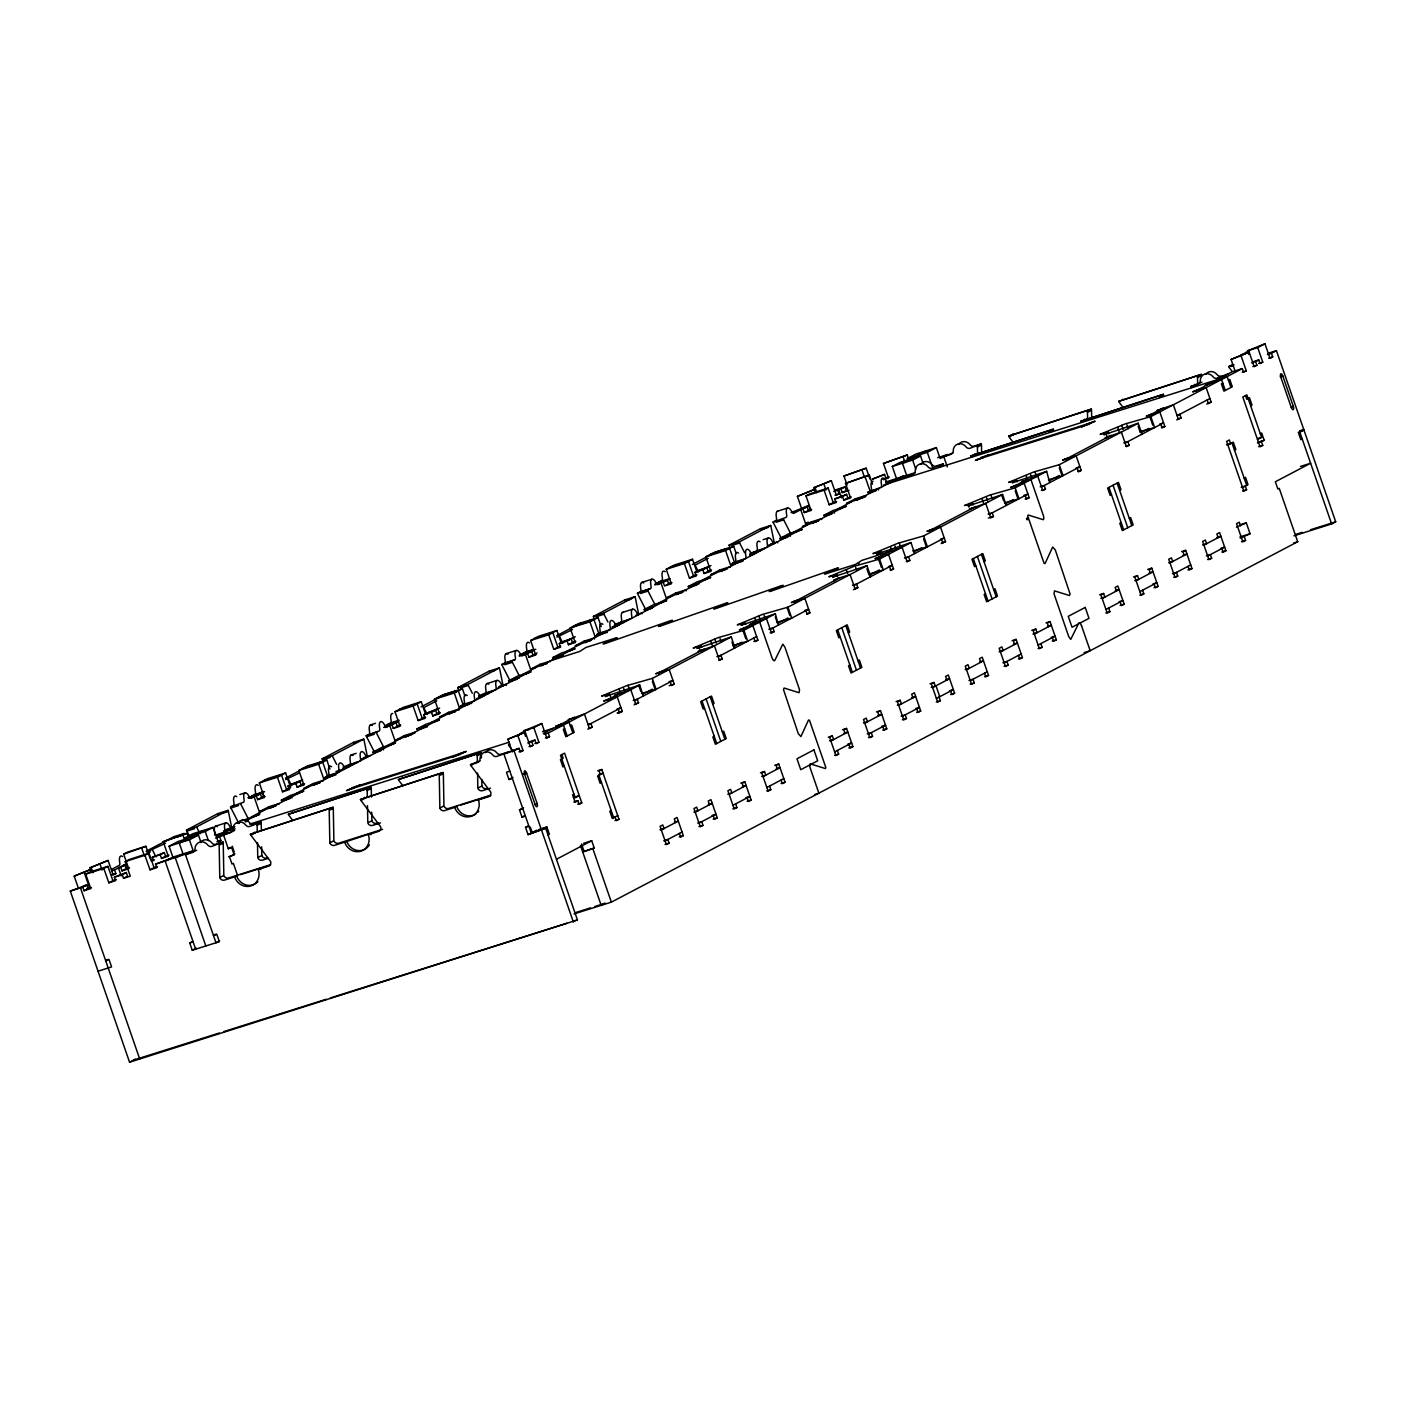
<?xml version="1.0" encoding="UTF-8"?>
<svg xmlns="http://www.w3.org/2000/svg" width="1406" height="1406" viewBox="0 0 1406 1406"><rect width="100%" height="100%" fill="white"/><g stroke="black" fill="none" stroke-linecap="round" stroke-linejoin="round"><path stroke-width="1.5" d="M551.38 660.469L579.711 651.453L586.056 647.41L615.107 638.219C625.231 635.424 595.177 646.198 605.16 643.491L670.434 620.731C680.399 618.025 650.75 628.623 660.486 626.021L725.777 603.262C735.76 600.538 705.882 611.241 715.83 608.552L781.121 585.792C791.209 583.033 761.384 593.701 771.173 591.082L836.447 568.323C846.394 565.634 816.57 576.284 826.5 573.595L855.551 564.404L861.896 560.361L890.226 551.345M858.715 563.138L859.365 564.386M881.421 553.085L880.947 551.732L876.623 554.052L911.018 542.558L914.55 553.56M973.005 505L972.53 503.629L968.259 505.984L1002.601 494.473L1006.134 505.475M77.98 887.063L74.202 876.131L91.618 869.119L92.884 872.757M91.285 871.456L90.037 867.818L108.104 860.454L113.148 875.024L115.854 873.601L114.607 869.962L125.732 864.11M801.824 509.13L797.413 496.388L815.498 489.024L816.745 492.662M815.164 491.379L813.898 487.724L831.315 480.711L836.359 495.281L839.066 493.858L837.818 490.202L842.792 487.601M74.202 876.131L91.618 869.119M90.037 867.818L108.104 860.454M815.498 489.024L797.413 496.388M813.898 487.724L831.315 480.711M83.973 890.754L88.051 888.627L86.785 885.024L82.726 887.168L83.973 890.754L90.74 888.61L85.713 874.198L89.791 872.054L107.91 866.342L112.902 880.648L108.824 882.792L103.833 868.469L107.91 866.342M121.971 870.859L126.03 868.732L124.765 865.094L120.705 867.221L121.971 870.859L128.737 868.732L123.693 854.163L127.77 852.036L145.89 846.307L150.301 859.048M263.133 792.439L256.349 796.007L257.614 799.645L264.381 797.501L259.337 782.931L267.474 778.66L285.594 772.949L290.638 787.501M398.777 721.208L391.993 724.775L393.258 728.413L400.025 726.287L394.981 711.717L403.118 707.446L421.238 701.717L425.649 714.459M534.421 649.994L527.637 653.544L528.902 657.2L535.668 655.055L530.624 640.486L538.762 636.215L556.881 630.503L561.293 643.245M670.064 578.762L663.28 582.33L664.546 585.968L671.312 583.824L666.268 569.272L674.405 564.984L692.525 559.272L696.954 572.014M804.25 512.61L808.327 510.466L807.062 506.828L803.002 508.972L804.25 512.61L811.034 510.466L805.99 495.896L810.049 493.77L828.169 488.04L833.213 502.61L829.153 504.754L824.109 490.184L828.169 488.04M847.097 485.017L843.969 476.036L866.166 468.18L869.945 479.024M123.693 854.163L145.89 846.307M259.337 782.931L277.457 777.219L285.594 772.949M394.981 711.717L413.1 705.988L421.238 701.717M530.624 640.486L548.744 634.774L556.881 630.503M666.268 569.272L684.388 563.542L692.525 559.272M843.969 476.036L866.166 468.18M123.517 878.328L127.594 876.184L126.312 872.546L122.252 874.69L123.517 878.328L130.283 876.166L125.204 861.614L129.282 859.488L149.001 853.143L154.08 867.695L150.02 869.839L144.941 855.287L149.001 853.143M161.497 858.381L165.556 856.254L164.291 852.616L160.231 854.743L161.497 858.381L168.263 856.254L163.219 841.684L187.051 833.301L188.316 836.957M302.659 779.961L295.875 783.529L297.141 787.167L303.907 785.023L298.863 770.453L307 766.182L326.772 759.943L329.918 769.047M439.656 708.026L431.519 712.297L432.784 715.935L439.551 713.791L434.507 699.239L442.644 694.968L462.416 688.729L464.929 696.005M573.947 637.516L567.163 641.066L568.428 644.721L575.195 642.577L570.151 628.007L578.288 623.737L598.06 617.498L601.206 626.601M710.944 565.581L702.807 569.852L704.072 573.49L710.838 571.346L705.794 556.794L713.932 552.505L733.704 546.266L736.217 553.56M843.776 500.132L847.853 497.988L846.588 494.35L842.528 496.494L843.776 500.132L850.56 497.988L845.516 483.418L869.347 475.052L872.493 484.156M883.46 479.639L888.539 478.022L883.46 463.47L907.257 454.999L908.522 458.637M528.252 825.92L525.545 827.343L528.058 834.619L545.686 828.204L577.444 919.946L129.563 1062.215L70.3 891.088L86.785 885.024M111.865 869.277L119.282 865.375A3.867 1.511 72.5 0 0 119.721 862.282A7.715 3.023 72.5 0 1 122.621 856.588M146.101 851.28L173.869 836.711L184.045 833.494A3.867 1.511 72.5 0 1 184.344 834.566M188.879 835.006L186.893 831.104A3.867 1.511 72.5 0 1 186.471 830.102L217.93 813.564L228.106 810.366A3.867 1.511 72.5 0 1 228.405 811.438L231.779 828.134M238.932 823.565L230.953 807.975A3.867 1.511 72.5 0 1 230.531 806.956L233.396 805.462A3.867 1.511 72.5 0 0 233.835 802.351A7.715 3.023 72.5 0 1 236.735 796.675M263.397 791.473L248.001 797.782L260.409 793.863L261.674 797.501L265.066 796.429M285.453 778.116L300.269 770.347M303.96 768.397L309.513 765.479A3.867 1.511 72.5 0 1 309.83 766.551M330.146 757.465L322.536 759.873A3.867 1.511 72.5 0 1 322.115 758.871L353.574 742.35L363.75 739.134A3.849 1.511 72.5 0 1 364.049 740.206L367.423 756.903M374.576 752.333L366.597 736.744A3.867 1.511 72.5 0 1 366.175 735.725L377.511 731.559M384.998 725.848L390.569 722.93A3.867 1.511 72.5 0 0 391.009 719.819A7.715 3.023 72.5 0 1 392.801 713.527M421.097 706.884L445.157 694.248L455.333 691.049A3.867 1.511 72.5 0 1 455.632 692.121M458.18 688.659A3.867 1.511 72.5 0 1 457.758 687.639L489.235 671.119L499.394 667.903A3.849 1.511 72.5 0 1 499.692 668.975L503.067 685.671M510.22 681.119L502.241 665.513A3.867 1.511 72.5 0 1 501.819 664.511L504.684 662.999A3.867 1.511 72.5 0 0 505.123 659.906A7.715 3.023 72.5 0 1 508.023 654.229M556.741 635.67L580.801 623.034A3.867 1.511 72.5 0 1 580.977 623.561M593.824 617.427A3.867 1.511 72.5 0 1 593.402 616.426L624.879 599.887L635.037 596.689A3.849 1.511 72.5 0 1 635.336 597.761L638.711 614.457M645.864 609.888L637.885 594.299A3.867 1.511 72.5 0 1 637.463 593.279L640.328 591.785A3.867 1.511 72.5 0 0 640.767 588.675A7.715 3.023 72.5 0 1 643.667 582.998M656.286 583.402L661.857 580.467A3.867 1.511 72.5 0 0 662.296 577.374A7.715 3.023 72.5 0 1 665.196 571.697M692.385 564.439L716.462 551.802L726.621 548.604A3.849 1.511 72.5 0 1 726.779 549.131M729.468 546.213A3.867 1.511 72.5 0 1 729.046 545.194L760.523 528.674L770.681 525.457A3.867 1.511 72.5 0 1 770.98 526.529L774.355 543.226M781.508 538.674L773.528 523.067A3.867 1.511 72.5 0 1 773.107 522.065L775.971 520.554A3.867 1.511 72.5 0 0 776.411 517.461A7.715 3.023 72.5 0 1 778.203 511.169M791.068 512.628L808.643 505.527L809.909 509.165M85.432 885.27L80.458 887.889L139.721 1058.999M147.489 851.632L165.521 843.213M176.629 837.378L184.045 833.494M186.471 830.102L196.629 826.886L228.106 810.366M230.531 806.956L243.554 802.246A3.867 1.511 72.5 0 0 243.994 799.153A7.715 3.023 72.5 0 1 244.872 792.949L239.793 794.548M263.66 791.683L262.219 792.439L263.66 796.552M285.682 779.592L299.32 772.966M322.115 758.871L332.273 755.655L363.75 739.134M366.175 735.725L379.198 731.015A3.867 1.511 72.5 0 0 379.638 727.921A7.715 3.023 72.5 0 1 380.516 721.717A7.715 3.023 72.5 0 1 384.752 725.232A3.867 1.511 72.5 0 0 386.878 726.99L389.726 725.496L395.438 741.946M436.809 700.768L423.856 707.57A3.849 1.511 72.5 0 0 424.278 708.589L427.266 714.424M457.758 687.639L467.917 684.441L499.394 667.903M501.819 664.511L514.842 659.801A3.867 1.511 72.5 0 0 515.281 656.69A7.715 3.023 72.5 0 1 516.16 650.503L506.002 653.702M556.969 637.146L572.47 629.537M587.269 621.768L590.977 619.818A3.867 1.511 72.5 0 1 591.205 620.626M593.402 616.426L603.561 613.209L635.037 596.689M637.463 593.279L650.486 588.569A3.867 1.511 72.5 0 0 650.925 585.476A7.715 3.023 72.5 0 1 651.804 579.272L641.646 582.488M708.114 558.323L695.144 565.124A3.849 1.511 72.5 0 0 695.566 566.126L698.554 571.978M722.912 550.537L726.621 548.604M729.046 545.194L739.205 541.978L770.681 525.457M773.107 522.065L786.13 517.355A3.867 1.511 72.5 0 0 786.569 514.245A7.715 3.023 72.5 0 1 787.448 508.058L777.29 511.257M808.643 505.527L793.81 513.313A3.867 1.511 72.5 0 1 791.683 511.556A7.715 3.023 72.5 0 0 787.448 508.058M840.981 489.024L845.041 486.88L846.307 490.483L842.229 492.61L840.981 489.024L838.714 489.727L841.526 497.829M163.219 841.684L187.051 833.301M298.863 770.453L318.635 764.214L326.772 759.943M434.507 699.239L454.279 693L462.416 688.729M570.151 628.007L589.922 621.768L598.06 617.498M705.794 556.794L725.566 550.537L733.704 546.266M845.516 483.418L869.347 475.052M883.46 463.47L907.257 454.999M86.697 888.908L89.404 887.485L84.36 872.915M257.614 799.645L264.398 796.077M393.258 728.413L400.042 724.863M528.902 657.2L537.039 652.911M665.899 585.248L671.33 582.4M195.662 949.173L165.17 861.14L172.868 857.15L169.089 846.219L178.14 841.473L198.457 835.059L200.97 842.352M896.712 479.218L892.3 466.476L900.209 462.328L920.543 455.913L923.057 463.189M108.824 882.792L115.608 880.631L114.396 877.168L126.312 872.546M153.641 860.859L152.375 857.221L164.291 852.616M188.299 838.275L179.247 843.02L183.044 853.934L175.346 857.976L205.821 945.957M195.065 834.707L202.991 830.559M277.457 777.219L282.501 791.789L289.284 789.645L288.019 786.007L302.044 779.873M413.1 705.988L418.144 720.557L424.928 718.413L423.663 714.775L437.688 708.642M548.744 634.774L553.788 649.326L560.572 647.199L559.307 643.544L575.3 636.795M684.388 563.542L689.432 578.112L696.216 575.968L694.951 572.33L708.976 566.196M829.153 504.754L835.92 502.61L834.672 498.972L846.588 494.35M910.385 459.112L902.459 463.277L906.888 476.019M917.151 455.562L926.202 450.799M884.567 474.402L872.651 479.024L884.567 474.402L885.833 478.04L883.126 479.464M169.089 846.219L189.406 839.804L198.457 835.059M213.15 827.343L192.833 833.758L184.924 837.923L205.241 831.508L213.15 827.343L218.194 841.913L220.9 840.489L219.652 836.851L234.679 830.384M892.3 466.476L912.617 460.061L920.543 455.913M936.361 447.6L916.044 454.015L906.993 458.76L927.31 452.345L936.361 447.6L940.139 458.514L953.18 452.75M282.501 791.789L289.284 788.221M418.144 720.557L424.928 716.99M553.788 649.326L560.572 645.776M689.432 578.112L696.216 574.544M297.141 787.167L303.924 783.599M432.784 715.935L439.568 712.385M568.428 644.721L575.212 641.154M704.072 573.49L710.856 569.922M150.02 869.839L156.787 867.678L155.556 864.163L169.23 858.996M803.002 508.972L800.735 509.675L805.568 523.63L808.274 522.206M242.676 820.506L259.759 814.302L253.66 816.798M279.091 804.127A3.867 1.511 72.5 0 0 278.933 803.582L268.757 806.798L259.811 811.508L276.033 805.761L272.659 806.833M281.78 801.192A3.867 1.511 72.5 0 1 281.358 800.19L290.304 795.48L303.854 791.156L297.738 793.652M325.841 778.063A3.867 1.511 72.5 0 1 325.419 777.043L328.283 775.55A3.867 1.511 72.5 0 0 328.723 772.456A7.715 3.023 72.5 0 1 331.623 766.762M346.948 765.743L358.284 761.56M380.973 750.699L373.363 753.106A3.867 1.511 72.5 0 1 372.942 752.105L381.887 747.394L392.063 744.196L314.03 785.146M414.805 733.176A3.849 1.511 72.5 0 0 414.577 732.368L404.401 735.566L395.455 740.277L411.677 734.53M417.406 729.925A3.849 1.511 72.5 0 1 416.984 728.906L425.93 724.213L439.498 719.925L433.382 722.42M448.461 712.385L439.498 717.095L455.772 711.383L448.76 713.457A3.867 1.511 72.5 0 0 448.461 712.385L458.62 709.186A3.867 1.511 72.5 0 1 458.918 710.258M461.467 706.796A3.867 1.511 72.5 0 1 461.045 705.777L463.91 704.283A3.867 1.511 72.5 0 0 464.349 701.172A7.715 3.023 72.5 0 1 467.249 695.495M482.574 694.476L485.439 692.965A3.867 1.511 72.5 0 0 485.878 689.871A7.715 3.023 72.5 0 1 488.778 684.177M508.99 681.84A3.867 1.511 72.5 0 1 508.568 680.82L517.513 676.128L531.046 671.857L524.948 674.353M550.361 661.628A3.849 1.511 72.5 0 0 550.203 661.084L540.045 664.3L531.081 669.01L547.321 663.298L543.946 664.37M553.05 658.693A3.849 1.511 72.5 0 1 552.628 657.692L561.574 652.982L575.142 648.711L569.043 651.206M594.562 639.027A3.867 1.511 72.5 0 0 594.263 637.955L584.105 641.171L575.142 645.864L591.416 640.152L588.024 641.224M597.111 635.565A3.867 1.511 72.5 0 1 596.689 634.545L599.554 633.052A3.867 1.511 72.5 0 0 599.993 629.958A7.715 3.023 72.5 0 1 602.893 624.264M618.218 623.245L629.554 619.062M652.261 608.2L644.633 610.608A3.867 1.511 72.5 0 1 644.212 609.606L653.157 604.896L666.69 600.626L660.592 603.121M686.146 590.942A3.849 1.511 72.5 0 0 685.847 589.87L675.688 593.068L666.725 597.778L682.965 592.084L679.59 593.156M688.712 587.532A3.867 1.511 72.5 0 1 688.29 586.513L697.235 581.82L710.786 577.479L704.687 579.975M730.083 567.321A3.867 1.511 72.5 0 0 729.925 566.776L719.767 569.992L710.803 574.685L727.06 568.938L722.596 570.256M732.772 564.386A3.849 1.511 72.5 0 1 732.35 563.384L735.215 561.873A3.867 1.511 72.5 0 0 735.654 558.78A7.715 3.023 72.5 0 1 738.554 553.085M753.88 552.066L765.216 547.901M787.905 537.022L780.295 539.429A3.867 1.511 72.5 0 1 779.873 538.428L788.819 533.718L802.334 529.412L796.235 531.89M821.754 519.499A3.867 1.511 72.5 0 0 821.508 518.691L811.35 521.907L802.387 526.6L818.626 520.853L815.234 521.925M831.983 513.893L824.355 516.301A3.867 1.511 72.5 0 1 823.934 515.281L832.879 510.589L846.43 506.248L840.331 508.744M865.569 495.562L855.41 498.761L846.447 503.471L862.704 497.706M876.043 490.764L868.416 493.155A3.867 1.511 72.5 0 1 867.994 492.153L879.33 487.97M318.635 764.214L323.679 778.783L326.385 777.36M454.279 693L459.323 707.552L463.382 705.425L458.338 690.856L438.584 697.095M589.922 621.768L594.966 636.338L599.026 634.194L593.982 619.624L574.228 625.881M725.566 550.537L730.61 565.107L733.317 563.683M873.038 490.325L870.314 491.749L865.27 477.179M251.287 816.974L264.855 809.856M295.383 793.828L308.933 786.71M400.499 738.625L386.931 745.76L395.402 743.071L389.304 745.567M431.027 722.614L444.577 715.478M522.575 674.529L536.143 667.411M566.671 651.382L580.239 644.264M658.219 603.297L671.787 596.179M702.315 580.151L715.882 573.033M793.863 532.083L807.431 524.948M837.958 508.937L851.526 501.801M215.487 826.166L225.645 822.967A7.715 3.023 72.5 0 0 224.767 829.153A3.867 1.511 72.5 0 1 224.327 832.264L217.403 835.902L227.561 832.686L223.466 834.777L228.299 848.732L231.691 847.66L234.222 854.953L228.563 856.729M234.292 826.974L224.608 832.053L235.083 828.749M245.909 820.858L256.419 815.41M269.97 808.292L300.48 792.281M405.613 737.06L436.106 720.997M449.674 713.879L527.689 672.912M541.257 665.794L571.75 649.783M585.318 642.647L663.333 601.698M676.901 594.562L707.411 578.604M720.979 571.486L798.995 530.519M812.545 523.384L843.055 507.373M856.623 500.255L888.364 483.523M903.531 475.615L888.697 483.418A3.867 1.511 72.5 0 1 886.571 481.66A7.715 3.023 72.5 0 0 882.335 478.145A7.715 3.023 72.5 0 0 881.457 484.349A3.867 1.511 72.5 0 1 881.017 487.443M155.556 864.163L196.699 850.331M947.328 466.95L943.742 456.599L947.82 454.454L937.661 457.688M219.6 940.86L215.979 942.758L185.504 854.743L193.202 850.735L189.406 839.804M185.504 854.743L192.64 852.458A3.867 3.55 62.3 0 0 194.995 849.031A7.715 7.083 62.3 0 1 207.772 844.988A3.867 3.55 62.3 0 0 211.796 846.412L223.009 842.018A3.867 3.55 62.3 0 1 223.238 843.108L223.835 875.411A3.867 3.55 62.3 0 0 228.493 877.994L270.532 864.708M223.466 834.777L230.619 832.528A3.867 3.55 62.3 0 0 232.974 829.083A7.715 7.083 62.3 0 1 245.751 825.058A3.867 3.55 62.3 0 0 249.776 826.464L260.989 822.071A3.849 3.533 62.3 0 1 261.217 823.16L261.34 829.628M885.71 482.838L912.916 474.261A3.867 3.55 62.3 0 0 915.113 471.941L915.271 470.817A7.715 7.083 62.3 0 1 928.03 466.792A3.867 3.55 62.3 0 0 932.073 468.216L943.373 464.085A3.972 3.656 62.3 0 1 943.514 464.911L940.456 466.511M943.742 456.599L950.895 454.314A3.867 3.55 62.3 0 0 953.233 450.887A7.715 7.083 62.3 0 1 966.01 446.844A3.867 3.55 62.3 0 0 970.052 448.268L981.265 443.874A3.902 3.585 62.3 0 1 981.493 444.964L981.616 451.431M220.18 844.707L223.238 843.108M257.263 831.754L257.14 825.304L260.198 823.705M977.539 453.558L977.416 447.09L980.474 445.491M218.949 844.162A3.867 3.55 62.3 0 1 219.16 845.252L219.775 877.555A3.867 3.55 62.3 0 0 224.415 880.121L234.574 876.922A13.515 12.408 62.3 0 0 250.848 885.921A13.515 12.408 62.3 0 0 258.3 869.435L269.056 865.973A3.867 3.55 62.3 0 0 270.585 861.509L250.901 835.217A3.902 3.585 62.3 0 1 250.391 834.233L333.064 807.272A3.867 3.55 62.3 0 1 333.292 808.362L333.89 840.665A3.867 3.55 62.3 0 0 338.547 843.249L382.59 829.329M292.817 820.542L288.88 815.287A3.849 3.533 62.3 0 1 288.371 814.285L371.043 787.325A3.884 3.568 62.3 0 1 371.272 788.415L371.43 797.026M971.177 457.02L971.019 456.792A3.796 3.48 62.3 0 1 970.667 456.019L1053.428 429.34A3.972 3.656 62.3 0 1 1053.569 430.148L1050.51 431.765M1013.093 442.328L1009.157 437.073A3.902 3.585 62.3 0 1 1008.647 436.088L1091.32 409.128A3.867 3.55 62.3 0 1 1091.531 410.218L1091.706 418.83M250.901 835.217L253.959 833.617M972.196 456.493L973.216 455.948M1010.176 436.545L1011.195 436.001M228.299 848.732L231.023 847.308M354.611 787.782L346.474 790.647L360.041 784.935L358.671 785.655M983.55 457.548L975.413 460.395L988.98 454.7L987.61 455.403M234.907 853.934L229.494 856.781L232.008 864.057L233.361 863.354L237.614 875.639M250.391 834.233L333.064 807.272M288.371 814.285L371.043 787.325M970.667 456.019L1053.34 429.076M1008.647 436.088L1091.32 409.128M330.234 809.961L333.292 808.362M367.317 797.009L367.194 790.559L370.253 788.942M1087.594 418.812L1087.471 412.345L1090.529 410.745M329.004 809.417A3.867 3.55 62.3 0 1 329.215 810.489L329.83 842.809A3.867 3.55 62.3 0 0 334.47 845.375L344.628 842.176A13.515 12.408 62.3 0 0 360.903 851.175A13.515 12.408 62.3 0 0 368.354 834.672L379.11 831.21A3.867 3.55 62.3 0 0 380.639 826.763L360.955 800.471A3.867 3.55 62.3 0 1 360.446 799.469L443.118 772.527A3.867 3.55 62.3 0 1 443.347 773.616L443.945 805.919A3.867 3.55 62.3 0 0 448.584 808.485L490.641 795.216M402.872 785.796L398.935 780.523A3.849 3.533 62.3 0 1 398.425 779.539L481.098 752.579A3.849 3.533 62.3 0 1 481.327 753.669L481.397 757.975M1082.251 421.73L1081.232 422.275A3.867 3.55 62.3 0 1 1080.722 421.273L1163.395 394.313A3.867 3.55 62.3 0 1 1163.606 395.402L1160.565 397.002M1123.148 407.582L1119.211 402.327A3.867 3.55 62.3 0 1 1118.701 401.325L1201.374 374.383A3.902 3.585 62.3 0 1 1201.585 375.455M360.955 800.471L364.013 798.872M1083.253 421.202L1084.272 420.675M219.775 877.555L223.326 875.692M258.265 857.344L261.815 855.481A3.867 3.55 62.3 0 0 266.472 858.047M453.997 756.41L452.627 757.113L466.194 751.419L458.057 754.266M1082.936 426.159L1081.565 426.879L1095.133 421.167L1086.996 424.032M234.574 876.922L236.612 875.85A13.515 12.408 62.3 0 0 257.843 881.703M258.3 869.435L260.338 868.363A13.515 12.408 62.3 0 1 260.672 869.523M360.446 799.469L443.118 772.527M398.425 779.539L481.098 752.579M1080.722 421.273L1163.395 394.313M1118.701 401.325L1201.374 374.383M512.276 751.946L507.865 739.205L525.282 732.192L530.326 746.744L533.032 745.321L531.767 741.683L534.913 740.031L536.178 743.669L538.902 742.245L533.858 727.693L541.767 723.528L546.811 738.097L549.518 736.674L548.252 733.036L639.73 685.003L643.263 696.005M525.58 736.357L523.682 730.892L541.767 723.528M1235.487 372.203L1231.076 359.461L1249.143 352.098L1254.187 366.667L1256.911 365.244L1255.646 361.588L1258.792 359.936L1260.057 363.592L1262.764 362.168L1257.72 347.598L1264.978 343.785L1270.022 358.354L1272.729 356.931L1271.463 353.293L1276.437 350.674L1303.766 429.551L1298.336 432.415L1300.849 439.691L1302.22 438.971M1248.809 354.453L1247.561 350.797L1264.978 343.785M440.289 775.216L443.347 773.616M477.372 762.263L477.249 755.795L480.307 754.196M1197.648 384.066L1197.525 377.599L1200.566 376M507.865 739.205L525.282 732.192M1231.076 359.461L1249.143 352.098M439.059 774.653A3.867 3.55 62.3 0 1 439.27 775.743L439.867 808.063A3.867 3.55 62.3 0 0 444.524 810.629L454.683 807.413A13.515 12.408 62.3 0 0 470.957 816.411A13.515 12.408 62.3 0 0 478.409 799.926L489.165 796.464A3.867 3.55 62.3 0 0 490.694 792.017L471.01 765.725A3.849 3.533 62.3 0 1 470.5 764.723L479.938 760.892M509.833 744.073L508.48 744.793A3.849 3.533 62.3 0 0 508.99 745.778L512.926 751.032M1193.307 386.457L1191.269 387.529A3.867 3.55 62.3 0 1 1190.777 386.527L1201.989 382.133M1231.884 371.079L1229.248 367.581A3.902 3.585 62.3 0 1 1228.756 366.579L1232.816 364.453A3.902 3.585 62.3 0 0 1233.044 364.962M471.01 765.725L472.029 765.198M1231.287 366.509L1233.326 365.437M610.608 696.901L609.659 694.177L605.318 696.497L639.73 685.003M609.659 694.177L601.627 696.075L626.619 685.706L652.314 678.395L731.313 636.918L734.846 647.92M701.717 647.445L701.243 646.092L696.901 648.412L731.313 636.918M701.243 646.092L693.211 647.99L718.202 637.621L743.897 630.31L775.374 613.772L778.397 624.949M745.778 624.317L745.303 622.946L741.05 625.301L775.374 613.772M745.303 622.946L737.271 624.862L762.263 614.492L787.958 607.164L866.957 565.687L870.736 576.618L869.716 576.952M837.519 576.688L836.886 574.861L832.616 577.216L866.957 565.687M880.947 551.732L872.915 553.63L897.907 543.261L923.619 535.932L1002.601 494.473M972.53 503.629L964.498 505.545L989.49 495.176L1015.185 487.847L1046.662 471.326L1049.684 482.504M1017.065 481.871L1016.591 480.5L1012.267 482.82L1046.662 471.326M1016.591 480.5L1008.559 482.399L1033.551 472.047L1059.263 464.718L1138.245 423.241L1142.024 434.155L1141.004 434.507M1108.649 433.769L1108.174 432.415L1103.921 434.77L1138.245 423.241M1108.174 432.415L1100.142 434.313L1125.134 423.944L1150.829 416.633L1242.306 368.6L1243.572 372.239L1246.278 370.815L1241.234 356.245M329.83 842.809L333.38 840.929M368.811 822.334L371.869 820.735A3.867 3.55 62.3 0 0 376.527 823.301M108.385 959.279L105.678 960.702L109.07 959.63L111.584 966.906L98.033 971.195M1217.772 377.863L1228.299 373.82M661.751 671.312L655.653 673.808L669.203 669.52L674.247 684.089L671.541 685.513L670.275 681.875M716.849 656.567L720.927 655.284L722.174 658.922L719.468 660.345L714.424 645.776L698.167 651.488L701.541 650.416M797.395 600.081L791.297 602.576L804.847 598.306L809.891 612.858L807.185 614.281L805.919 610.643M834.426 582.084L833.811 580.256L836.517 578.833L850.068 574.562L855.112 589.114L853.424 589.659M886.835 552.417L902.072 547.25L907.116 561.82L909.823 560.396L908.557 556.758L904.497 558.041M933.039 528.867L926.941 531.345L940.491 527.074L945.535 541.644L941.141 543.595M1068.683 457.635L1062.585 460.131L1076.135 455.843L1081.179 470.412L1078.472 471.836L1077.207 468.198M1123.781 442.89L1127.858 441.607L1129.106 445.245L1126.399 446.669L1121.355 432.099L1105.098 437.811L1108.473 436.739M543.296 733.51L553.243 728.29M558.885 725.32L574.263 717.253M607.04 700.03L620.608 692.912M659.045 672.736L704.265 648.992M742.684 628.816L756.252 621.68M794.689 601.504L839.909 577.761M878.328 557.584L891.896 550.467M930.333 530.29L975.553 506.547M1013.99 486.353L1027.54 479.235M1065.976 459.059L1111.197 435.315M1149.633 415.139L1163.184 408.021M1195.979 390.798L1211.339 382.731M1216.998 379.761L1232.148 371.799L1242.306 368.6M470.5 764.723L477.653 762.474A3.867 3.55 62.3 0 0 480.008 759.029A7.715 7.083 62.3 0 1 492.785 755.004A3.867 3.55 62.3 0 0 496.81 756.428L519.095 748.344L520.361 751.982L523.067 750.558L518.023 736.006M836.886 574.861L828.855 576.759L853.846 566.407L879.541 559.078L911.018 542.558M344.628 842.176L370.393 833.617A13.515 12.408 62.3 0 1 370.727 834.777M564.667 728.712L563.314 729.433L565.827 736.709L574.193 732.315L571.68 725.039L570.326 725.76M1222.763 383.153L1221.41 383.873L1223.941 391.149L1232.306 386.755L1229.775 379.479L1228.422 380.2M368.354 834.672L370.393 833.617M642.647 694.248L652.349 689.151M734.055 646.25L741.823 642.173M778.291 623.034L787.993 617.937M869.699 575.036L879.4 569.94M913.935 551.802L921.703 547.725M1005.343 503.805L1013.111 499.728M1049.579 480.588L1059.28 475.492M1140.987 432.573L1148.755 428.496M588.218 724.969L620.995 707.745L617.129 708.976M634.563 700.627L672.999 680.451L669.115 681.664M718.202 656.707L756.639 636.531M770.207 629.396L808.643 609.22L804.759 610.45M853.846 585.476L892.283 565.3L888.416 566.53M905.851 558.182L944.287 537.988L940.403 539.219M989.49 514.262L1027.927 494.068L1024.06 495.299M1041.495 486.951L1079.931 466.774L1076.047 467.987M1125.134 443.031L1163.57 422.855L1159.704 424.067M1177.138 415.719L1209.916 398.513M587.778 729.134L592.19 727.183L590.924 723.545L588.393 724.336M617.849 713.352L622.26 711.383L617.216 696.831L603.666 701.102L609.765 698.606M634.124 704.81L638.535 702.842L637.27 699.204L633.21 700.487M745.408 627.392L739.31 629.888L752.86 625.6L757.904 640.169L755.18 641.593L753.932 637.955M768.854 629.255L772.913 627.972L774.179 631.61L771.472 633.034L766.428 618.482L750.154 624.176L753.546 623.104M855.112 589.114L857.818 587.69L856.57 584.052L852.493 585.335M881.052 556.161L874.954 558.657L888.504 554.368L893.548 568.938L890.824 570.361L889.576 566.723M988.137 514.121L992.214 512.839L993.462 516.477L990.755 517.9L985.711 503.33L969.455 509.042L972.829 507.97M1016.696 484.929L1010.598 487.425L1024.148 483.154L1029.192 497.706L1026.468 499.148L1025.22 495.492M1040.141 486.81L1044.201 485.527L1045.466 489.165L1042.76 490.589L1037.716 476.036L1021.441 481.731L1024.833 480.659M1152.34 413.716L1146.242 416.211L1159.792 411.923L1164.836 426.493L1162.112 427.916L1160.864 424.278M1176.699 419.902L1181.11 417.951L1179.845 414.295L1177.314 415.104M1206.77 404.12L1211.181 402.151L1206.137 387.599L1192.587 391.87L1198.685 389.374M439.867 808.063L443.435 806.183M478.356 787.852L481.924 785.972A3.867 3.55 62.3 0 0 486.564 788.555M216.173 934.059L213.448 935.482L216.84 934.41L219.371 941.686L192.253 950.245L189.74 942.969L192.446 941.545M454.683 807.413L456.722 806.359A13.515 12.408 62.3 0 0 476.089 813.828M509.851 771.156L506.459 772.228L508.972 779.504L513.049 777.377M537.11 803.441L535.071 804.496L524.561 774.161L526.6 773.089L537.11 803.441A2.9 1.16 72.7 0 1 537.022 806.692A2.9 1.16 72.7 0 1 535.036 804.513M1280.778 377.089L1282.817 376.017L1293.327 406.352A2.9 1.142 72.6 0 1 1293.256 409.621A2.9 1.142 72.6 0 1 1291.27 407.424L1280.778 377.089A2.9 1.125 72.3 0 1 1280.848 373.82A2.9 1.125 72.3 0 1 1282.799 376.017L1280.268 376.808M192.253 950.245L196.33 948.101M478.409 799.926L480.43 798.872M564.298 766.217L562.927 766.92L560.414 759.644L563.121 758.221L561.855 754.583M1250.655 405.807L1252.008 405.104L1249.477 397.81L1246.771 399.234L1245.505 395.596M704.564 708.343L703.193 709.046L700.68 701.77L711.524 696.075L714.055 703.351L712.701 704.055M840.208 637.111L838.837 637.814L836.324 630.538L847.168 624.844L849.699 632.12L848.345 632.841M975.852 565.88L974.481 566.6L971.968 559.307L982.812 553.613L985.342 560.906L983.989 561.609M1111.496 494.666L1110.142 495.369L1107.612 488.093L1118.455 482.399L1120.986 489.675L1119.633 490.378M525.387 816.06L522.013 817.132L519.482 809.856L523.559 807.712M615.02 817.027L616.285 820.665L618.991 819.241L601.768 769.486L599.044 770.91L600.309 774.548M1291.288 407.424L1293.327 406.352M1227.895 445.017L1233.308 442.169L1235.839 449.445L1234.486 450.166M522.013 817.132L524.719 815.708M573.947 794.126L572.594 794.829L575.124 802.123L577.831 800.699L579.096 804.337L581.803 802.914L564.579 753.141L560.502 755.286L575.212 797.764L579.29 795.62L573.472 797.466M1260.321 433.733L1261.674 433.013L1264.187 440.289L1257.421 442.995M601.469 782.544L600.116 783.247L597.603 775.971L603.016 773.124L599.149 774.355M1257.509 439.498L1261.586 437.371L1246.876 394.893L1242.799 397.019L1260.022 446.792L1262.746 445.368L1261.481 441.712M714.23 736.252L712.86 736.955L715.39 744.249L726.234 738.537L723.721 731.261L722.368 731.981M849.874 665.02L848.503 665.741L851.034 673.017L861.878 667.323L859.365 660.029L858.011 660.75M985.518 593.807L984.147 594.51L986.678 601.786L997.522 596.091L995.009 588.815L993.655 589.518M1121.162 522.575L1119.791 523.278L1122.322 530.572L1133.166 524.877L1130.652 517.584L1129.299 518.304M519.095 748.344L503.963 754.161L531.275 833.055L536.705 830.208M531.275 833.055L546.864 826.992L549.377 834.268L548.024 834.988M528.058 834.619L545.686 828.204M1331.623 523.928L1335.7 521.802L1303.942 430.06L1299.865 432.204L1331.623 523.928L1293.942 535.827M129.563 1062.215L135.363 1059.175M611.135 810.454L609.782 811.174L612.295 818.45L617.726 815.603M1244.152 478.075L1245.505 477.355L1248.018 484.648L1242.605 487.495M1241.252 487.355L1245.312 486.072L1246.577 489.71L1243.853 491.133L1226.63 441.379L1229.336 439.955L1230.602 443.593L1226.542 444.876M556.442 859.259L591.698 840.735L594.228 848.029L582.699 851.948L594.228 848.029M747.166 797.835L748.431 801.473L751.138 800.049L744.846 781.841L742.122 783.265L743.387 786.903M761.701 776.446L765.778 775.163L764.513 771.525L761.788 772.949L768.098 791.139L770.822 789.715L769.557 786.077M781.086 780.031L782.351 783.669L785.058 782.246L778.748 764.038L776.042 765.462L777.307 769.1M829.522 740.821L833.6 739.538L832.334 735.9L829.61 737.324L835.92 755.532L838.644 754.108L837.378 750.47M848.908 744.407L850.173 748.062L852.88 746.639L846.57 728.431L843.864 729.855L845.129 733.493M882.81 726.603L884.075 730.241L886.782 728.818L880.49 710.628L877.766 712.051L879.031 715.689M897.344 705.214L901.422 703.931L900.156 700.293L897.432 701.717L903.742 719.925L906.466 718.501L905.2 714.863L901.123 716.146M931.264 687.411L935.324 686.128L934.059 682.49L931.352 683.914L937.661 702.121L940.368 700.698L939.103 697.042M1018.454 655.389L1019.719 659.027L1022.426 657.604L1016.134 639.396L1013.41 640.82L1014.675 644.458M1032.988 634.001L1037.066 632.718L1035.8 629.062L1033.094 630.486L1039.386 648.693L1042.11 647.27L1040.844 643.632M1052.373 637.586L1053.639 641.224L1056.345 639.8L1050.036 621.593L1047.329 623.016L1048.595 626.654M1100.81 598.376L1104.888 597.093L1103.622 593.455L1100.916 594.879L1107.207 613.086L1109.932 611.663L1108.666 608.025M1134.73 580.573L1138.79 579.29L1137.524 575.652L1134.818 577.075L1141.127 595.283L1143.834 593.859L1142.568 590.221M1154.098 584.158L1155.363 587.796L1158.087 586.372L1151.778 568.165L1149.053 569.588L1150.319 573.244M1188.017 566.354L1189.283 569.992L1191.989 568.569L1185.68 550.361L1182.973 551.785L1184.239 555.423M661.33 829.997L678.272 821.104L674.405 822.317M695.232 812.193L712.192 803.301L708.325 804.513M729.152 794.39L746.094 785.479L742.227 786.71M763.054 776.587L780.014 767.676L776.147 768.906M830.876 740.98L847.836 732.069L843.969 733.282M864.795 723.159L881.738 714.266L877.871 715.478M898.698 705.355L915.658 696.462L911.791 697.675M932.617 687.552L949.56 678.641L945.693 679.871M966.52 669.748L983.479 660.838L979.613 662.068M1000.439 651.945L1017.399 643.034L1013.515 644.264M1034.341 634.141L1051.301 625.231L1047.435 626.461M1102.163 598.517L1119.123 589.624L1115.257 590.836M1136.083 580.713L1153.043 571.82L1149.159 573.033M1169.985 562.91L1186.945 553.999L1183.079 555.229M1203.905 545.106L1220.865 536.196L1216.981 537.426M1236.454 527.162L1246.296 522.839L1250.075 533.77L1240.25 538.076M665.108 840.929L682.068 832.018M699.01 823.125L715.97 814.215L712.104 815.445M732.93 805.304L749.89 796.411L746.006 797.624M766.832 787.501L783.792 778.608M834.654 751.894L851.614 742.983L847.748 744.213M868.574 734.09L885.534 725.18L881.65 726.41M902.476 716.287L919.436 707.376L915.57 708.606M936.396 698.483L953.356 689.573L949.472 690.803M970.298 680.662L987.258 671.769M1004.218 662.859L1021.178 653.966M1038.12 645.055L1055.08 636.145L1051.213 637.375M1105.942 609.448L1122.902 600.538L1119.035 601.768M1139.862 591.645L1156.822 582.734L1152.938 583.965M1173.782 573.824L1190.724 564.931M1207.684 556.02L1224.644 547.127L1220.76 548.34M663.755 840.788L667.815 839.505L669.08 843.143L666.374 844.567L660.064 826.359L662.771 824.935L664.036 828.573L659.976 829.856M675.565 822.528L674.3 818.89L677.024 817.466L683.316 835.656L680.609 837.08L679.344 833.442M697.657 822.985L701.735 821.702L702.982 825.34L700.276 826.763L693.966 808.555L696.691 807.132L697.956 810.77L693.879 812.053M709.485 804.724L708.22 801.069L710.926 799.645L717.236 817.853L714.529 819.276L713.264 815.638M735.637 803.88L736.902 807.536L734.196 808.96L727.886 790.752L730.593 789.328L731.858 792.966L727.798 794.249M867.221 733.95L871.281 732.667L872.546 736.305L869.839 737.728L863.53 719.52L866.237 718.097L867.502 721.735L863.442 723.018M912.951 697.886L911.686 694.248L914.392 692.807L920.702 711.014L917.995 712.438L916.73 708.8M946.853 680.082L945.588 676.427L948.312 675.003L954.604 693.211L951.897 694.634L950.632 690.996M968.962 680.522L973.022 679.239L974.288 682.877L971.564 684.318L965.272 666.11L967.978 664.687L969.244 668.325L965.166 669.608M980.773 662.261L979.507 658.623L982.214 657.2L988.523 675.407L985.817 676.831L984.552 673.193M1002.865 662.718L1006.924 661.435L1008.19 665.073L1005.483 666.497L999.174 648.307L1001.88 646.883L1003.146 650.521L999.086 651.804M1116.417 591.047L1115.151 587.409L1117.858 585.986L1124.167 604.176L1121.461 605.599L1120.195 601.961M1172.428 573.683L1176.488 572.4L1177.753 576.056L1175.029 577.479L1168.737 559.272L1171.444 557.848L1172.709 561.486L1168.632 562.769M1206.33 555.88L1210.39 554.597L1211.656 558.235L1208.949 559.658L1202.64 541.468L1205.346 540.045L1206.612 543.683L1202.552 544.966M1218.141 537.619L1216.875 533.981L1219.6 532.558L1225.909 550.765L1223.185 552.189L1221.919 548.551M1244.31 536.793L1245.575 540.431L1242.851 541.855L1236.559 523.647L1239.266 522.224L1240.531 525.879M573.982 913.935L611.364 902.142L1297.72 541.732L1279.232 488.339L1277.878 489.042L1275.347 481.766L1310.62 463.242L1300.462 466.458M125.204 861.614L144.941 855.287M885.833 478.04L889.225 476.968M842.229 492.61L848.996 490.448M88.051 888.627L91.425 887.538M112.902 880.648L116.294 879.576M154.08 867.695L157.472 866.623M1247.561 350.797L1257.72 347.598M805.99 495.896L824.109 490.184M834.654 490.167L845.041 486.88M981.265 443.874L974.13 446.124A3.867 3.55 62.3 0 1 970.087 444.718A7.715 7.083 62.3 0 0 958.576 444.454M1268.317 353.24L1276.437 350.674M1228.756 366.579L1234.117 364.892M833.74 491.502L837.818 490.202M1267.404 354.576L1271.463 353.293M1252.693 361.869L1258.792 359.936M1251.586 362.871L1255.646 361.588M835.006 495.14L839.066 493.858M1268.669 358.214L1272.729 356.931M1258.704 363.451L1262.764 362.168M804.812 507.548L807.062 506.828M885.833 481.959L915.201 472.68M943.285 463.822L936.15 466.071A3.867 3.55 62.3 0 1 932.108 464.648A7.715 7.083 62.3 0 0 920.596 464.384M1252.834 366.527L1256.911 365.244M834.672 498.972L842.528 496.494M1190.777 386.527L1197.912 384.277A3.867 3.55 62.3 0 0 1200.126 381.94L1200.267 380.833A7.715 7.083 62.3 0 1 1213.044 376.808A3.867 3.55 62.3 0 0 1217.086 378.214L1224.239 375.964M883.618 485.017L1227.157 376.544L1230.935 387.476M1242.219 372.098L1246.278 370.815M808.327 510.466L811.719 509.394M833.213 502.61L836.605 501.538M847.853 497.988L851.245 496.916M1208.633 384.154L1205.241 385.226L1221.515 379.515L1225.294 390.446M867.994 492.153L878.152 488.937A3.867 1.511 72.5 0 0 878.574 489.956M776.059 522.276L783.687 519.869L790.664 533.507M980.843 457.548L1093.78 421.888M976.766 459.674L1089.703 424.014M762.72 529.148L768.449 527.338M859.312 498.779L865.868 496.634M823.934 515.281L834.092 512.083A3.867 1.511 72.5 0 0 834.514 513.085M1160.477 409.445L1157.085 410.499L1173.36 404.805L1178.404 419.375M731.999 545.405L739.626 542.997L744.618 552.751M805.568 523.63L808.96 522.557M670.346 567.128L688.465 561.416L693.51 575.968L696.901 574.896M709.872 554.649L729.626 548.41L734.67 562.98M763.142 539.658L768.221 538.059A7.715 3.023 72.5 0 1 772.456 541.574A3.867 1.511 72.5 0 0 774.583 543.331L767.799 545.475M779.873 538.428L790.031 535.211A3.867 1.511 72.5 0 0 790.453 536.231M1207.789 403.223L1211.181 402.151M770.664 543.964L777.448 541.82A3.867 1.511 72.5 0 1 777.746 542.892M658.992 581.979L669.344 578.71M750.189 553.191L764.056 548.867M654.932 584.105L667.358 580.186L668.606 583.824L671.998 582.769M699.028 570.186L706.884 567.708L708.132 571.346L711.524 570.274M750.066 554.069L759.961 550.959M1177.718 419.006L1181.11 417.951M654.932 584.966L663.28 582.33M694.951 572.33L702.807 569.852M749.96 554.966L755.883 553.085L749.82 555.054M749.662 555.704L751.349 555.177M642.015 591.241L650.486 588.569M736.902 561.346L745.373 558.657A3.867 1.511 72.5 0 0 745.813 555.563A7.715 3.023 72.5 0 1 746.691 549.377A7.715 3.023 72.5 0 1 750.927 552.874A3.867 1.511 72.5 0 0 753.054 554.632M1161.444 427.565L1164.836 426.493M732.35 563.384L742.509 560.168A3.849 1.511 72.5 0 0 742.93 561.187L735.303 563.578M640.415 593.49L648.043 591.082L655.02 604.738M730.61 565.107L734.002 564.034M630.89 599.167L625.178 600.96A3.849 1.511 72.5 0 0 624.879 599.887M1125.731 446.317L1129.106 445.245M688.29 586.513L698.448 583.297A3.867 1.511 72.5 0 0 698.764 584.07M596.355 616.636L603.982 614.229L607.972 622.014M691.242 586.724L696.972 584.914M1020.756 482.803L1030.932 479.587L1043.322 515.369A3.867 1.511 72.5 0 1 1043.217 519.693L1028.225 515.018L1027.698 516.002L1044.096 563.349L1045.045 563.56L1052.672 547.004L1055.291 549.939L1070.071 593.982L1069.474 595.546L1054.5 590.871L1054.025 593.824L1068.683 636.479L1070.722 639.414L1078.929 622.858A3.867 1.511 72.5 0 1 1081.548 625.775M534.702 638.359L552.822 632.63L557.866 647.199M583.015 623.508L588.745 621.698M622.401 612.454L632.559 609.237A7.715 3.023 72.5 0 1 636.795 612.752A3.867 1.511 72.5 0 0 638.922 614.51L635.53 615.582M1077.804 471.485L1081.179 470.412M644.212 609.606L654.37 606.39M636.707 614.615L641.786 612.998A3.867 1.511 72.5 0 1 642.032 613.807M527.9 651.171L532.997 649.554M523.348 653.192L535.774 649.273M614.545 624.405L628.394 620.028M563.384 641.417L571.24 638.939L572.488 642.577L575.88 641.505M614.422 625.301L624.317 622.173M1041.407 490.448L1045.466 489.165M519.271 656.198L527.637 653.544M559.307 643.544L567.163 641.066M612.12 626.883L620.257 624.317M612.313 627.41L615.687 626.355M506.371 662.472L514.842 659.801M601.241 632.507L609.712 629.835A3.867 1.511 72.5 0 0 610.151 626.742A7.715 3.023 72.5 0 1 611.03 620.538A7.715 3.023 72.5 0 1 615.266 624.053A3.867 1.511 72.5 0 0 617.392 625.811M1025.115 499.007L1029.192 497.706M596.689 634.545L606.847 631.347A3.867 1.511 72.5 0 0 607.164 632.12M536.354 653.983L532.962 655.055L531.714 651.417L519.289 655.337L526.213 651.699A3.867 1.511 72.5 0 0 526.652 648.605A7.715 3.023 72.5 0 1 529.552 642.911M504.772 664.722L512.399 662.314L519.376 675.952M594.966 636.338L598.358 635.266M599.641 634.756L607.269 632.349M492.065 671.383L494.613 670.592M988.383 518.076L993.462 516.477M552.628 657.692L562.787 654.475A3.849 1.511 72.5 0 0 563.103 655.249M460.711 687.85L468.339 685.443L472.328 693.246M555.581 657.903L563.208 655.495M399.058 709.573L417.178 703.861L422.222 718.413L425.614 717.359M1257.702 438.584L1261.586 437.371M486.757 683.668L496.916 680.469A7.715 3.023 72.5 0 1 501.151 683.966A3.867 1.511 72.5 0 0 503.278 685.724M1258.089 442.222L1264.187 440.289M942.161 542.698L945.535 541.644M1299.689 430.851L1303.766 429.551M508.568 680.82L518.726 677.622A3.867 1.511 72.5 0 0 519.042 678.377M1300.058 431.291L1303.942 430.06M370.358 724.934L375.437 723.334M511.52 681.031L517.25 679.221M1026.503 518.375L1027.768 517.97M1026.661 519.095L1027.927 518.691M833.811 580.256L837.185 579.184M499.358 686.374L506.142 684.23A3.867 1.511 72.5 0 1 506.441 685.302M1026.872 519.763L1028.138 519.359M1258.669 446.651L1262.746 445.368M498.199 687.341L501.59 686.269M392.256 722.385L399.04 720.241M487.144 692.437L495.597 689.766A3.867 1.511 72.5 0 0 496.037 686.655A7.715 3.023 72.5 0 1 496.916 680.469M387.704 724.424L398.056 721.155M478.901 695.636L492.75 691.26M906.431 561.469L909.823 560.396M385.701 725.9L396.07 722.649L397.318 726.287L400.71 725.215M427.74 712.649L435.579 710.153L436.844 713.809L440.236 712.737M478.778 696.515L488.673 693.404M383.627 727.412L391.993 724.775M423.663 714.775L431.519 712.297M478.515 697.464L484.613 695.531M385.174 727.535L386.878 726.99M476.669 698.641L480.044 697.569M465.597 703.738L474.068 701.067A3.867 1.511 72.5 0 0 474.507 697.974A7.715 3.023 72.5 0 1 475.386 691.77A7.715 3.023 72.5 0 1 479.622 695.285A3.867 1.511 72.5 0 0 481.748 697.042M461.045 705.777L471.203 702.561A3.867 1.511 72.5 0 0 471.625 703.58M890.156 570.01L893.548 568.938M366.597 736.744L374.207 734.336M459.323 707.552L462.697 706.48M463.998 705.988L469.727 704.178M854.444 588.763L857.818 587.69M416.984 728.906L427.143 725.707A3.849 1.511 72.5 0 0 427.354 726.217M419.937 729.116L427.565 726.709M749.468 625.248L759.644 622.032L772.035 657.832A3.867 1.511 72.5 0 0 774.636 660.715L782.843 644.159L784.882 647.094L799.539 689.748L799.065 692.719L784.091 688.026L783.494 689.59L798.292 733.651L800.91 736.568L808.52 720.013L809.469 720.224L825.867 767.588L825.34 768.555L810.366 763.88A3.867 1.511 72.5 0 0 810.26 768.238L818.89 793.16L814.83 794.443M263.414 780.805L281.534 775.075L286.578 789.645L289.952 788.573M302.94 768.326L322.695 762.087L327.739 776.639M407.248 735.848L412.977 734.037M351.131 754.952L356.21 753.335M806.517 613.93L809.891 612.858M372.942 752.105L383.1 748.888A3.867 1.511 72.5 0 0 383.522 749.908M363.732 757.641L370.516 755.497M360.867 759.135L367.651 757.008A3.867 1.511 72.5 0 1 365.525 755.25A7.715 3.023 72.5 0 0 361.289 751.735A7.715 3.023 72.5 0 0 360.411 757.939A3.867 1.511 72.5 0 1 359.971 761.033M252.061 795.655L264.486 791.736M343.257 766.85L357.124 762.527M292.096 783.863L299.935 781.385L301.2 785.023L304.592 783.95M343.134 767.746L353.029 764.618M770.119 632.893L774.179 631.61M249.003 798.327L256.349 796.007M288.019 786.007L295.875 783.529M342.625 768.818L348.969 766.815M335.946 771.525L344.417 768.854M329.971 775.005L338.442 772.333A3.867 1.511 72.5 0 0 338.881 769.24A7.715 3.023 72.5 0 1 339.76 763.036A7.715 3.023 72.5 0 1 343.995 766.551A3.867 1.511 72.5 0 0 346.122 768.309M753.827 641.452L757.904 640.169M325.419 777.043L335.577 773.845M230.953 807.975L238.563 805.568M323.679 778.783L327.053 777.711M328.371 777.254L335.999 774.847M222.693 813.23L228.405 811.438M1242.5 490.993L1246.577 489.71M316.737 783.687L320.129 782.615L303.872 788.362L312.835 783.669L322.993 780.453A3.867 1.511 72.5 0 1 323.152 780.98M718.8 659.994L722.174 658.922M281.358 800.19L291.517 796.974A3.867 1.511 72.5 0 0 291.938 797.993M617.902 694.336L614.51 695.408L630.784 689.696L635.811 704.265M186.893 831.104L194.503 828.696M284.311 800.401L290.04 798.59M176.717 836.974L182.446 835.164M523.682 730.892L533.858 727.693M669.168 685.689L674.247 684.089M237.298 823.318L239.828 822.528M244.925 820.911L247.456 820.12A3.867 1.511 72.5 0 0 247.878 821.122L245.329 821.93M351.904 787.782L464.841 752.14M571.557 718.677L568.165 719.749L584.439 714.037L589.466 728.607M146.628 853.038L150.442 851.843M347.827 789.926L460.764 754.266M226.401 829.399L234.872 826.728M85.713 874.198L103.833 868.469M561.609 723.897L555.511 726.392L569.061 722.104L572.84 733.036M223.536 830.911L230.32 828.767M215.856 834.936L224.327 832.264M249.706 824.127L509.288 742.175M542.488 731.682L563.402 725.074L567.18 736.006M122.515 865.797L124.765 865.094M260.989 822.071L253.853 824.338A3.867 3.55 62.3 0 1 249.811 822.914A7.715 7.083 62.3 0 0 238.299 822.651M635.143 703.914L638.535 702.842M120.705 867.221L118.438 867.941L121.197 875.92M152.375 857.221L160.231 854.743M112.058 870.753L114.607 869.962M215.575 838.134L219.652 836.851M544.192 734.319L548.252 733.036M617.181 713L622.26 711.383M126.03 868.732L129.422 867.66M150.934 860.876L154.309 859.804M165.556 856.254L168.948 855.182M528.814 741.964L534.913 740.031M527.707 742.966L531.767 741.683M111.795 874.884L115.854 873.601M216.84 841.772L220.9 840.489M545.458 737.957L549.518 736.674M172.868 857.15L193.202 850.735M223.009 842.018L215.874 844.268A3.867 3.55 62.3 0 1 211.831 842.862A7.715 7.083 62.3 0 0 200.32 842.598M508.023 752.034L500.888 754.284A3.867 3.55 62.3 0 1 496.845 752.86A7.715 7.083 62.3 0 0 485.334 752.597M534.825 743.528L538.902 742.245M70.3 891.088L82.726 887.168M114.396 877.168L122.252 874.69M528.972 746.604L533.032 745.321M588.798 728.255L592.19 727.183M519.007 751.841L523.067 750.558M1240.197 524.772L1246.296 522.839M1181.62 551.644L1185.68 550.361M1239.916 536.969L1250.075 533.77M1147.7 569.448L1151.778 568.165M1241.498 541.714L1245.575 540.431M1133.464 576.935L1137.524 575.652M1221.832 552.048L1225.909 550.765M522.786 774.302L526.6 773.089A2.9 1.107 72.2 0 0 524.631 770.892A2.9 1.107 72.2 0 0 524.596 774.144M508.972 779.504L512.364 778.432M1207.596 559.518L1211.656 558.235M1099.562 594.738L1103.622 593.455M374.488 824.373L378.548 823.09M268.405 858.293L262.395 860.191A3.867 3.55 62.3 0 1 257.755 857.607L257.474 842.528M380.464 822.914L372.449 825.427A3.867 3.55 62.3 0 1 367.81 822.861L367.476 805.638M490.518 788.151L482.504 790.682A3.867 3.55 62.3 0 1 477.847 788.116L477.565 773.036M1295.928 534.35L1302.202 532.364M1310.585 529.728L1335.7 521.802M1187.929 569.852L1191.989 568.569M1173.676 577.339L1177.753 576.056M240.567 874.602L270.497 865.147M460.676 805.111L490.606 795.655M1293.661 543.015L1297.72 541.732M1154.01 587.655L1158.087 586.372M1045.976 622.876L1050.036 621.593M1139.774 595.142L1143.834 593.859M1031.74 630.345L1035.8 629.062M1120.107 605.459L1124.167 604.176M597.691 770.769L601.768 769.486M1012.056 640.679L1016.134 639.396M1105.854 612.946L1109.932 611.663M1052.286 641.083L1056.345 639.8M519.482 809.856L522.874 808.784M1038.032 648.553L1042.11 647.27M929.999 683.773L934.059 682.49M1018.366 658.887L1022.426 657.604M573.771 801.982L577.831 800.699M1004.13 666.356L1008.19 665.073M896.097 701.576L900.156 700.293M577.743 804.197L581.803 802.914M984.464 676.69L988.523 675.407M876.413 711.911L880.49 710.628M970.21 684.177L974.288 682.877M525.545 827.343L528.92 826.271M950.544 694.494L954.604 693.211M1084.079 652.63L1090.177 650.714L1081.53 625.74M842.51 729.714L846.57 728.431M936.308 701.981L940.368 700.698M828.275 737.183L832.334 735.9M538.726 829.558L546.864 826.992M916.642 712.297L920.702 711.014M189.74 942.969L193.132 941.897M902.388 719.784L906.466 718.501M882.722 730.101L886.782 728.818M774.688 765.321L778.748 764.038M868.486 737.588L872.546 736.305M760.435 772.808L764.513 771.525M614.932 820.524L618.991 819.241M848.82 747.922L852.88 746.639M740.769 783.124L744.846 781.841M834.566 755.391L838.644 754.108M583.578 843.301L591.698 840.735M780.998 783.529L785.058 782.246M766.745 790.998L770.822 789.715M747.078 801.332L751.138 800.049M732.842 808.819L736.902 807.536M713.176 819.136L717.236 817.853M698.923 826.623L702.982 825.34M679.256 836.939L683.316 835.656M665.02 844.426L669.08 843.143M575.968 912.459L590.608 907.837M594.791 906.518L605.265 903.214L601.188 905.341L580.45 845.445M133.623 1060.071L219.459 1032.971M223.642 1031.653L326.227 999.262M330.41 997.944L566.987 923.25M573.261 921.264L577.444 919.946M1048.454 479.762L1063.041 475.632L1059.263 464.718M1004.394 502.909L1018.981 498.779L1015.185 487.847M912.81 550.994L927.398 546.864L923.619 535.932M641.523 693.439L656.11 689.309L652.314 678.395M1140.038 431.677L1154.625 427.547L1150.829 416.633M868.75 574.123L883.337 569.992L879.541 559.078M777.167 622.208L791.754 618.095L787.958 607.164M733.106 645.354L747.693 641.224L743.897 630.31M975.237 454.876L975.096 454.648A3.796 3.48 62.3 0 1 974.745 453.892M562.91 643.21L559.922 637.357A3.849 1.511 72.5 0 1 559.5 636.338M383.733 747.184L376.755 733.528A3.867 1.511 72.5 0 1 376.333 732.526M336.684 764.477L332.695 756.674A3.867 1.511 72.5 0 1 332.273 755.655M291.622 785.655L288.634 779.803A3.849 1.511 72.5 0 1 288.212 778.801M248.089 818.415L241.111 804.759A3.867 1.511 72.5 0 1 240.69 803.74M200.039 833.74L197.051 827.888A3.867 1.511 72.5 0 1 196.629 826.886M155.978 856.887L152.99 851.034A3.867 1.511 72.5 0 1 152.569 850.015M903.197 457.143L905.095 462.592M862.089 470.325L864.602 477.548M1231.955 442.872L1246.665 485.351M1207.209 399.937L1208.457 403.575M1149.932 416.897L1152.762 425.104M1138.157 426.299L1140.284 432.45M1126.962 424.876L1128.28 428.689M1121.742 425.28L1123.148 429.392M1117.665 427.424L1119.088 431.519M1107.805 436.387L1108.438 438.215M1106.135 434.19L1106.61 435.561M1117.102 483.102L1131.812 525.58M1113.042 485.228L1127.753 527.707M1108.965 487.372L1123.675 529.851M1065.309 458.708L1065.941 460.518M1059.28 467.723L1062.128 475.913M1034.904 471.59L1036.31 475.685M1030.633 474.736L1031.565 477.478M1026.081 475.509L1027.347 479.147M1015.22 490.852L1018.067 499.06M1001.582 494.807L1003.708 500.94M990.843 494.736L992.249 498.831M986.573 497.882L987.891 501.696M982.021 498.655L983.444 502.75M968.453 505.773L968.927 507.144M981.458 554.315L996.169 596.794M977.398 556.46L992.109 598.938M973.321 558.604L988.031 601.083M927.31 452.345L932.354 466.915M941.563 539.412L942.828 543.067M912.617 460.061L915.781 469.165M929.665 529.921L930.297 531.749M923.637 538.955L926.484 547.145M899.26 542.821L900.666 546.916M894.989 545.967L896.307 549.781M890.437 546.741L891.861 550.836M935.974 685.777L939.753 696.708M876.869 553.859L877.344 555.229M878.627 559.36L881.474 567.549M866.869 568.762L868.996 574.896M855.656 567.321L856.606 570.045M824.057 484.525L825.955 489.991M846.377 569.869L847.642 573.507M845.814 625.547L860.525 668.026M841.755 627.691L856.447 670.17M837.677 629.818L852.388 672.296M794.021 601.153L794.636 602.981M787.061 607.445L789.891 615.635M775.286 616.847L777.413 622.981M764.091 615.406L765.022 618.148M758.871 615.828L760.277 619.923M754.794 617.955L756.059 621.61M742.983 630.573L745.83 638.763M731.946 642.032L734.073 648.166M720.013 638.552L721.348 642.366M714.81 638.957L716.216 643.052M710.733 641.101L712.157 645.196M700.873 650.064L701.506 651.874M699.204 647.867L699.678 649.238M710.171 696.778L724.881 739.257M706.111 698.905L720.803 741.384M702.033 701.049L716.744 743.528M666.725 599.501L661.031 583.033L658.166 584.545A3.867 1.511 72.5 0 1 656.04 582.787A7.715 3.023 72.5 0 0 651.804 579.272M658.377 672.384L658.992 674.195M652.349 681.4L655.196 689.59M638.711 685.337L640.837 691.488M627.972 685.267L629.378 689.362M623.702 688.413L624.633 691.154M619.15 689.186L620.415 692.824M618.288 709.169L619.536 712.807M598.956 775.268L613.666 817.73M592.875 848.732L611.364 902.142M531.081 670.732L525.369 654.265L522.522 655.776A3.867 1.511 72.5 0 1 520.396 654.018A7.715 3.023 72.5 0 0 516.16 650.503M581.539 843.952L584.052 851.228M514.121 750.962L541.433 829.839M541.609 830.348L573.384 922.072M530.238 827.027L532.136 832.493M259.794 813.178L254.082 796.71L251.235 798.221A3.867 1.511 72.5 0 1 249.108 796.464A7.715 3.023 72.5 0 0 244.872 792.949M232.236 846.201L234.24 852.001M205.241 831.508L208.387 840.595M182.991 835.445L184.871 840.911M141.813 848.451L144.343 855.727M100.195 864.62L102.093 870.068M1049.28 431.203L1049.351 431.466A3.972 3.656 62.3 0 1 1049.491 432.292M939.226 465.948L939.296 466.212A3.972 3.656 62.3 0 1 939.436 467.038M481.801 779.522L481.924 785.972M371.711 812.106L371.869 820.735M261.657 846.851L261.815 855.481M1221.146 376.087A3.867 3.55 62.3 0 1 1217.121 374.664A7.715 7.083 62.3 0 0 1205.61 374.4M1195.346 385.385A3.867 3.55 62.3 0 1 1194.836 384.383M1085.01 419.656A3.867 3.55 62.3 0 1 1084.799 419.129M1159.317 396.457A3.867 3.55 62.3 0 1 1159.546 397.546M1239.512 356.597A7.715 7.083 62.3 0 1 1245.083 353.714M1197.297 376.509A3.902 3.585 62.3 0 1 1197.525 377.599M1087.26 411.255A3.867 3.55 62.3 0 1 1087.471 412.345M977.205 446.018A3.902 3.585 62.3 0 1 977.416 447.09M1013.216 434.946A3.902 3.585 62.3 0 1 1012.724 433.944M1123.13 399.954A3.867 3.55 62.3 0 1 1122.779 399.199M1243.589 354.453A7.715 7.083 62.3 0 1 1249.143 351.57M254.978 833.09A3.902 3.585 62.3 0 1 254.468 832.088M364.734 797.852A3.867 3.55 62.3 0 1 364.523 797.343M475.07 763.581A3.849 3.533 62.3 0 1 474.578 762.597M367.897 846.957A13.515 12.408 62.3 0 1 346.667 841.104M369.426 844.883A13.515 12.408 62.3 0 1 368.706 845.973M478.761 811.227A13.515 12.408 62.3 0 1 477.952 812.211M477.038 754.723A3.849 3.533 62.3 0 1 477.249 755.795M366.984 789.469A3.884 3.568 62.3 0 1 367.194 790.559M256.929 824.215A3.849 3.533 62.3 0 1 257.14 825.304M519.236 734.793A7.715 7.083 62.3 0 1 524.807 731.911M292.958 813.143A3.849 3.533 62.3 0 1 292.448 812.141M402.854 778.151A3.849 3.533 62.3 0 1 402.503 777.395M523.313 732.649A7.715 7.083 62.3 0 1 524.86 731.05M526.758 730.083A7.715 7.083 62.3 0 1 528.867 729.784M540.045 664.3A3.849 1.511 72.5 0 1 540.343 665.372M584.105 641.171A3.867 1.511 72.5 0 1 584.334 641.962M632.559 609.237A7.715 3.023 72.5 0 0 631.681 615.441A3.867 1.511 72.5 0 1 631.241 618.535M623.315 612.348A7.715 3.023 72.5 0 0 621.522 618.64A3.867 1.511 72.5 0 1 621.083 621.751M675.688 593.068A3.849 1.511 72.5 0 1 675.987 594.14M512.399 662.314A3.867 1.511 72.5 0 1 511.977 661.295M489.235 671.119A3.849 1.511 72.5 0 1 489.534 672.191M468.339 685.443A3.867 1.511 72.5 0 1 467.917 684.441M445.157 694.248A3.867 1.511 72.5 0 1 445.474 695.32M369.04 734.231A3.867 1.511 72.5 0 0 369.479 731.138A7.715 3.023 72.5 0 1 372.379 725.443M353.574 742.35A3.849 1.511 72.5 0 1 353.82 743.141M648.043 591.082A3.867 1.511 72.5 0 1 647.621 590.081M603.982 614.229A3.867 1.511 72.5 0 1 603.561 613.209M783.687 519.869A3.867 1.511 72.5 0 1 783.265 518.849M760.523 528.674A3.867 1.511 72.5 0 1 760.751 529.464M739.626 542.997A3.867 1.511 72.5 0 1 739.205 541.978M254.925 794.144A3.867 1.511 72.5 0 0 255.365 791.051A7.715 3.023 72.5 0 1 258.265 785.374M319.689 762.28A3.867 1.511 72.5 0 1 319.847 762.808M173.869 836.711A3.867 1.511 72.5 0 1 174.045 837.238M217.93 813.564A3.867 1.511 72.5 0 1 218.246 814.636M214.52 835.094A3.867 1.511 72.5 0 0 214.608 832.37A7.715 3.023 72.5 0 1 217.508 826.675M225.645 822.967A7.715 3.023 72.5 0 1 229.881 826.464A3.867 1.511 72.5 0 0 232.008 828.222M268.757 806.798A3.867 1.511 72.5 0 1 269.073 807.87M349.813 764.249A3.867 1.511 72.5 0 0 350.252 761.138A7.715 3.023 72.5 0 1 353.152 755.461M404.401 735.566A3.849 1.511 72.5 0 1 404.577 736.111M719.767 569.992A3.867 1.511 72.5 0 1 720.065 571.064M756.744 550.572A3.867 1.511 72.5 0 0 757.184 547.461A7.715 3.023 72.5 0 1 760.084 541.785M766.903 547.356A3.867 1.511 72.5 0 0 767.342 544.263A7.715 3.023 72.5 0 1 768.221 538.059M873.091 481.256A7.715 3.023 72.5 0 0 871.298 487.548A3.867 1.511 72.5 0 1 870.859 490.641M855.41 498.761A3.867 1.511 72.5 0 1 855.709 499.833M811.35 521.907A3.867 1.511 72.5 0 1 811.508 522.434M813.916 749.873L796.974 758.783L800.752 769.697L817.712 760.804L813.916 749.873M1085.221 607.427L1068.261 616.32L1072.04 627.252L1089 618.341L1085.221 607.427"/></g></svg>
